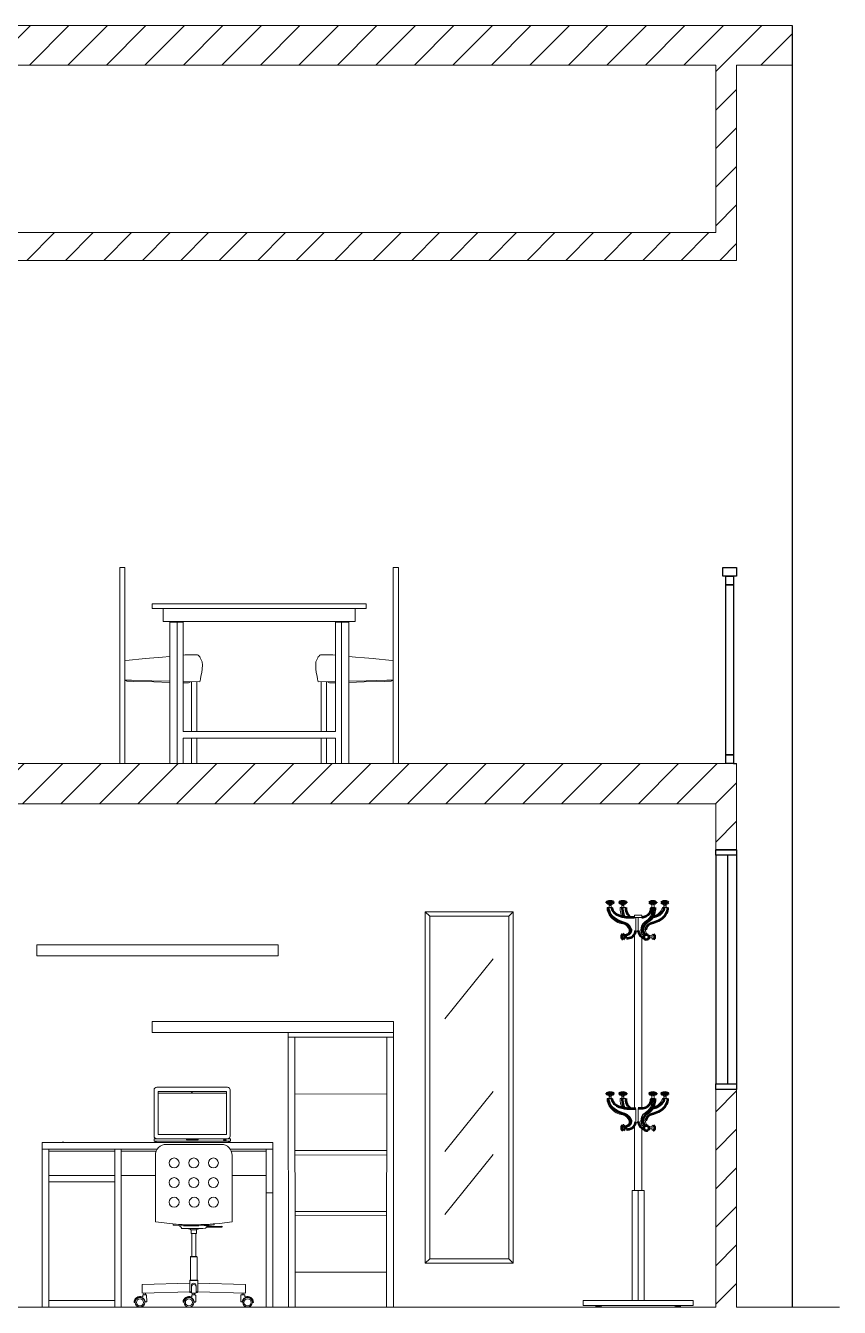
# Model space of a CAD drawing. Header units: inches. Extents: x -124 to -5, y 41 to 95.
# Drawn here: x -8.32 to -4.58, y 89.23 to 95.12 of the extents above; entities that cross this region are included whole.
import ezdxf

# ---------------------------------------------------------------- set-up
doc = ezdxf.new("R2010")
doc.units = ezdxf.units.IN
doc.header["$MEASUREMENT"] = 0
doc.linetypes.add('0', pattern=[0])
for name, color, linetype, lineweight in [('A-DETL-MBND', 7, 'Continuous', 18), ('A-FURN', 1, 'Continuous', 18), ('A-SECT-MCUT', 13, 'Continuous', 25), ('BALCONE', 9, 'Continuous', 25)]:
    doc.layers.add(name, color=color, linetype=linetype, lineweight=lineweight)
doc.layers.add('FINESTRE', color=5, linetype='Continuous')

msp = doc.modelspace()

# ---------------------------------------------------------------- hatches: boundary and pattern name
at = {"linetype": '0', "lineweight": 18}
h = msp.add_hatch(dxfattribs=at)
h.set_pattern_fill('ANSI31', color=185)
h.paths.add_polyline_path([(-5.0554, 94.9346), (-4.7998, 94.9346), (-4.7998, 95.1162), (-8.5755, 95.1162), (-12.3206, 95.1162), (-12.3206, 94.9346), (-12.0234, 94.9346), (-12.0234, 94.1663), (-12.3206, 94.1661), (-12.3205, 94.0389), (-12.0234, 94.0391), (-12.0234, 91.7289), (-12.0234, 91.3341), (-11.9274, 91.3341), (-11.9274, 91.5439), (-9.0026, 91.5439), (-5.1514, 91.5439), (-5.1514, 91.3339), (-5.0554, 91.3339), (-5.0554, 91.7289), (-5.0698, 91.7289), (-5.1047, 91.7289), (-8.5656, 91.7289), (-8.6282, 91.7289), (-8.6282, 91.7289), (-9.4282, 91.7289), (-11.9284, 91.7289), (-11.9284, 94.0391), (-8.6274, 94.0389), (-8.6274, 93.8539), (-8.5324, 93.8539), (-8.5324, 94.0389), (-5.0554, 94.0389)])
h.paths.add_polyline_path([(-11.9284, 94.1663), (-11.9284, 94.9346), (-8.6274, 94.9346), (-8.6274, 94.1661)], flags=16)
h.paths.add_polyline_path([(-8.5324, 94.9346), (-5.1504, 94.9346), (-5.1504, 94.1661), (-8.5324, 94.1661)], flags=16)
h.paths.add_polyline_path([(-11.9274, 90.2341), (-12.0234, 90.2341), (-12.0234, 89.2341), (-11.9274, 89.2341)])
h.paths.add_polyline_path([(-5.0554, 90.2339), (-5.1514, 90.2339), (-5.1514, 89.2339), (-5.0554, 89.2339)])

# ---------------------------------------------------------------- linework, layer by layer
at = {"layer": 'A-DETL-MBND'}
for p, q in [((-4.7998, 95.1162), (-8.5755, 95.1162)), ((-4.7998, 94.9346), (-4.7998, 95.1162)), ((-5.1504, 94.9346), (-8.5324, 94.9346)), ((-5.0554, 94.9346), (-4.7998, 94.9346)), ((-5.1504, 94.1661), (-8.5324, 94.1661)), ((-5.0554, 94.0389), (-8.5324, 94.0389)), ((-5.0554, 91.7289), (-5.0554, 91.3339)), ((-5.1514, 91.5439), (-5.1514, 91.3339)), ((-5.0554, 90.2339), (-5.0554, 89.2339)), ((-11.9274, 89.2341), (-5.1514, 89.2341)), ((-5.6234, 89.2339), (-5.4279, 89.2339)), ((-5.0554, 89.2341), (-4.5835, 89.2341))]:
    msp.add_line(p, q, dxfattribs=at)
for points in [[(-5.1504, 94.1661), (-5.1504, 94.9346)], [(-5.0554, 94.0389), (-5.0554, 94.9346)], [(-5.1047, 91.7289), (-8.5656, 91.7289)], [(-5.1514, 91.5439), (-9.0026, 91.5439)], [(-5.1514, 90.2339), (-5.1514, 89.2339)]]:
    msp.add_lwpolyline(points, dxfattribs=at)
at = {"layer": 'A-FURN'}
for p, q in [((-7.8885, 91.7289), (-7.8885, 92.6289)), ((-7.8885, 92.6289), (-7.8649, 92.6289)), ((-7.8649, 92.6289), (-7.8649, 91.7289)), ((-6.6322, 92.6289, 1), (-6.6322, 91.7289, 1)), ((-6.6086, 92.6289, 1), (-6.6322, 92.6289, 1)), ((-6.6086, 91.7289, 1), (-6.6086, 92.6289, 1)), ((-7.6577, 92.3776), (-7.6577, 92.3812)), ((-7.6249, 92.3776), (-7.6577, 92.3776)), ((-7.5581, 91.8454, -0.69), (-7.5581, 91.7289, -1)), ((-7.5345, 91.7289, -1), (-7.5345, 91.8454, -1)), ((-6.9626, 91.7289), (-6.9626, 91.8454)), ((-6.939, 91.8454, 0.31), (-6.939, 91.7289)), ((-5.6212, 91.092), (-5.6519, 91.092)), ((-5.6503, 91.0691), (-5.6277, 91.0691)), ((-5.641, 91.0691), (-5.641, 91.0854)), ((-5.641, 91.0772), (-5.6314, 91.0772)), ((-5.6314, 91.0691), (-5.6314, 91.0855)), ((-5.562, 91.0919), (-5.5928, 91.0919)), ((-5.5905, 91.0691), (-5.5644, 91.0691)), ((-5.5823, 91.0691), (-5.5823, 91.0854)), ((-5.5823, 91.0772), (-5.5726, 91.0772)), ((-5.5726, 91.0691), (-5.5726, 91.0855)), ((-5.455, 91.0915), (-5.4242, 91.0915)), ((-5.4485, 91.0687), (-5.4304, 91.0687)), ((-5.4442, 91.0687), (-5.4442, 91.085)), ((-5.4346, 91.0687), (-5.4346, 91.0851)), ((-5.3694, 91.0915), (-5.4001, 91.0915)), ((-5.3963, 91.0687), (-5.3724, 91.0687)), ((-5.3892, 91.0687), (-5.3892, 91.085)), ((-5.3892, 91.0769), (-5.3795, 91.0769)), ((-5.3795, 91.0687), (-5.3795, 91.0852)), ((-6.4849, 89.4358), (-6.4849, 91.0489)), ((-6.4849, 91.0489), (-6.0816, 91.0489)), ((-6.4647, 91.0287), (-6.4849, 91.0489)), ((-6.4647, 91.0287), (-6.1018, 91.0287)), ((-6.4647, 91.0287), (-6.4647, 89.4559)), ((-6.1018, 91.0287), (-6.0816, 91.0489)), ((-6.1018, 91.0287), (-6.1018, 89.4559)), ((-6.0816, 89.4358), (-6.0816, 91.0489)), ((-5.525, 91.0224), (-5.525, 91.0335)), ((-5.525, 91.0335), (-5.4899, 91.0335)), ((-5.4899, 91.0224), (-5.525, 91.0224)), ((-5.518, 90.9621), (-5.518, 91.0224)), ((-5.5068, 90.9629), (-5.5068, 91.0224)), ((-5.4899, 91.0335), (-5.4899, 91.0224)), ((-8.2691, 90.8472), (-8.2691, 90.8976)), ((-8.2691, 90.8976), (-7.1601, 90.8976)), ((-7.1601, 90.8976), (-7.1601, 90.8472)), ((-5.5716, 90.9408), (-5.5641, 90.9408)), ((-5.5707, 90.9312), (-5.5641, 90.9312)), ((-5.5677, 90.9408), (-5.5677, 90.9444)), ((-5.5605, 90.9409), (-5.5677, 90.9444)), ((-5.5605, 90.9278), (-5.5676, 90.9312)), ((-5.5605, 90.9409), (-5.5605, 90.9278)), ((-5.525, 90.1451), (-5.525, 90.9431)), ((-5.4899, 90.1454), (-5.4899, 90.9328)), ((-5.4833, 90.9413), (-5.4762, 90.9425)), ((-5.4833, 90.9278), (-5.4833, 90.9413)), ((-5.4833, 90.9278), (-5.48, 90.9284)), ((-5.4535, 90.9409), (-5.4535, 90.9278)), ((-5.4535, 90.9387), (-5.4451, 90.9387)), ((-5.4535, 90.9291), (-5.4451, 90.9291)), ((-8.2691, 90.8472), (-7.1601, 90.8472)), ((-6.396, 90.5577), (-6.1741, 90.8331)), ((-7.7398, 90.4944), (-7.7398, 90.5448)), ((-7.7398, 90.5448), (-6.6308, 90.5448)), ((-6.6308, 90.5448), (-6.6308, 90.4944)), ((-7.7398, 90.4944), (-6.6308, 90.4944)), ((-7.1126, 89.2333), (-7.1148, 90.4935)), ((-6.6308, 90.4944), (-6.6308, 89.2341)), ((-7.1147, 90.4737), (-6.6308, 90.4737)), ((-7.0824, 89.2334), (-7.0845, 90.4738)), ((-6.6632, 89.2334), (-6.6611, 90.4738)), ((-7.0831, 90.2127), (-6.6625, 90.212)), ((-6.396, 89.9487), (-6.1741, 90.2241)), ((-5.6212, 90.2147), (-5.6519, 90.2147)), ((-5.6503, 90.1918), (-5.6277, 90.1918)), ((-5.641, 90.1918), (-5.641, 90.2081)), ((-5.641, 90.1999), (-5.6314, 90.1999)), ((-5.6314, 90.1918), (-5.6314, 90.2082)), ((-5.562, 90.2146), (-5.5928, 90.2146)), ((-5.5905, 90.1918), (-5.5644, 90.1918)), ((-5.5823, 90.1918), (-5.5823, 90.2081)), ((-5.5823, 90.1999), (-5.5726, 90.1999)), ((-5.5726, 90.1918), (-5.5726, 90.2082)), ((-5.455, 90.2146), (-5.4242, 90.2146)), ((-5.4485, 90.1918), (-5.4304, 90.1918)), ((-5.4442, 90.1918), (-5.4442, 90.2081)), ((-5.4346, 90.1918), (-5.4346, 90.2082)), ((-5.3694, 90.2146), (-5.4001, 90.2146)), ((-5.3963, 90.1918), (-5.3724, 90.1918)), ((-5.3892, 90.1918), (-5.3892, 90.2081)), ((-5.3892, 90.1999), (-5.3795, 90.1999)), ((-5.3795, 90.1918), (-5.3795, 90.2082)), ((-5.518, 90.0852), (-5.518, 90.1451)), ((-5.5068, 90.086), (-5.5068, 90.1454)), ((-5.5716, 90.0635), (-5.5641, 90.0635)), ((-5.5707, 90.0539), (-5.5641, 90.0539)), ((-5.5677, 90.0635), (-5.5677, 90.0671)), ((-5.5605, 90.0636), (-5.5677, 90.0671)), ((-5.5605, 90.0505), (-5.5676, 90.0539)), ((-5.5605, 90.0636), (-5.5605, 90.0505)), ((-5.525, 89.7703), (-5.525, 90.0658)), ((-5.4899, 89.7703), (-5.4899, 90.0559)), ((-5.4833, 90.0644), (-5.4762, 90.0655)), ((-5.4833, 90.0508), (-5.4833, 90.0644)), ((-5.4833, 90.0508), (-5.48, 90.0515)), ((-5.4535, 90.064), (-5.4535, 90.0508)), ((-5.4535, 90.0618), (-5.4451, 90.0618)), ((-5.4535, 90.0521), (-5.4451, 90.0521)), ((-7.1853, 89.9903), (-8.2439, 89.9903)), ((-8.2439, 89.9903), (-8.2439, 89.2341)), ((-8.2439, 89.96), (-7.7154, 89.96)), ((-8.2137, 89.96), (-8.2137, 89.2341)), ((-7.9112, 89.96), (-7.9112, 89.2341)), ((-7.881, 89.2341), (-7.881, 89.96)), ((-7.3792, 89.9959), (-7.7305, 89.9959)), ((-7.4223, 89.9812), (-7.6743, 89.9812)), ((-7.3812, 89.96), (-7.1853, 89.96)), ((-7.2156, 89.96), (-7.2156, 89.2341)), ((-7.1853, 89.9903), (-7.1853, 89.2341)), ((-7.0832, 89.9535), (-6.6625, 89.9527)), ((-8.2137, 89.9499), (-7.9112, 89.9499)), ((-7.881, 89.9499), (-7.7209, 89.9499)), ((-7.7247, 89.9308), (-7.7247, 89.6586)), ((-7.3756, 89.9499), (-7.2156, 89.9499)), ((-7.3719, 89.626), (-7.3719, 89.9308)), ((-7.0831, 89.9333), (-6.6625, 89.9326)), ((-6.396, 89.66), (-6.1741, 89.9354)), ((-8.2137, 89.839), (-7.9112, 89.839)), ((-7.881, 89.839), (-7.7247, 89.839)), ((-7.3719, 89.839), (-7.2156, 89.839)), ((-8.2137, 89.8088), (-7.9112, 89.8088)), ((-7.1853, 89.7584), (-7.2156, 89.7584)), ((-5.4792, 89.7703), (-5.5357, 89.7703)), ((-5.5357, 89.7703), (-5.5357, 89.2643)), ((-5.5075, 89.7703), (-5.5075, 89.2643)), ((-5.4792, 89.2643), (-5.4792, 89.7703)), ((-7.7247, 89.6265), (-7.7247, 89.6586)), ((-7.0831, 89.674), (-6.6625, 89.6733)), ((-7.7247, 89.6265), (-7.6583, 89.6177)), ((-7.6426, 89.6158), (-7.6426, 89.6112)), ((-7.454, 89.6162), (-7.454, 89.6116)), ((-7.4301, 89.619), (-7.3719, 89.626)), ((-7.0831, 89.6542), (-6.6625, 89.6535)), ((-7.5356, 89.5899), (-7.561, 89.5899)), ((-7.561, 89.5721), (-7.561, 89.5899)), ((-7.5356, 89.5721), (-7.561, 89.5721)), ((-7.5577, 89.5721), (-7.5577, 89.4667)), ((-7.5389, 89.5721), (-7.5389, 89.4667)), ((-7.5356, 89.5721), (-7.5356, 89.5899)), ((-7.5325, 89.4654), (-7.564, 89.4654)), ((-7.564, 89.4654), (-7.564, 89.3587)), ((-7.5483, 89.4667), (-7.5616, 89.4667)), ((-7.5483, 89.4667), (-7.535, 89.4667)), ((-7.5325, 89.4654), (-7.5325, 89.3587)), ((-6.4647, 89.4559), (-6.4849, 89.4358)), ((-6.4849, 89.4358), (-6.0816, 89.4358)), ((-6.4647, 89.4559), (-6.1018, 89.4559)), ((-6.1018, 89.4559), (-6.0816, 89.4358)), ((-7.0827, 89.395), (-6.6629, 89.3943)), ((-7.5664, 89.344), (-7.7852, 89.3382)), ((-7.7852, 89.2992), (-7.7852, 89.3382)), ((-7.5664, 89.305), (-7.7852, 89.2992)), ((-7.5664, 89.3563), (-7.5483, 89.3563)), ((-7.5664, 89.305), (-7.5664, 89.3563)), ((-7.5664, 89.305), (-7.5594, 89.305)), ((-7.5325, 89.3587), (-7.564, 89.3587)), ((-7.5594, 89.3328), (-7.5594, 89.327)), ((-7.5594, 89.327), (-7.5594, 89.3017)), ((-7.5302, 89.3563), (-7.5483, 89.3563)), ((-7.5371, 89.327), (-7.5372, 89.3017)), ((-7.5302, 89.305), (-7.5372, 89.305)), ((-7.5371, 89.3328), (-7.5371, 89.327)), ((-7.5302, 89.305), (-7.5302, 89.3563)), ((-7.5302, 89.344), (-7.3114, 89.3382)), ((-7.5302, 89.305), (-7.3114, 89.2992)), ((-7.3114, 89.2992), (-7.3114, 89.3382)), ((-8.2137, 89.2644), (-7.9112, 89.2644)), ((-7.7828, 89.2885), (-7.7827, 89.2834)), ((-7.7669, 89.2909), (-7.7809, 89.2906)), ((-7.7776, 89.2906), (-7.7779, 89.2994)), ((-7.7701, 89.2908), (-7.7703, 89.2996)), ((-7.766, 89.2584), (-7.7692, 89.2583)), ((-7.7641, 89.2604), (-7.7648, 89.289)), ((-7.564, 89.3017), (-7.5594, 89.3017)), ((-7.5483, 89.2992), (-7.5573, 89.2992)), ((-7.5573, 89.2884), (-7.5573, 89.2833)), ((-7.5413, 89.2904), (-7.5553, 89.2904)), ((-7.5521, 89.2904), (-7.5521, 89.2992)), ((-7.5483, 89.2992), (-7.5393, 89.2992)), ((-7.5445, 89.2904), (-7.5445, 89.2992)), ((-7.5413, 89.2579), (-7.5445, 89.2579)), ((-7.5393, 89.2599), (-7.5393, 89.2884)), ((-7.5325, 89.3017), (-7.5372, 89.3017)), ((-7.3325, 89.2604), (-7.3318, 89.289)), ((-7.3306, 89.2584), (-7.3273, 89.2583)), ((-7.3297, 89.2909), (-7.3157, 89.2906)), ((-7.3265, 89.2908), (-7.3262, 89.2996)), ((-7.3189, 89.2906), (-7.3187, 89.2994)), ((-7.3137, 89.2885), (-7.3139, 89.2834)), ((-5.7595, 89.2643), (-5.2554, 89.2643)), ((-7.5048, 89.2347), (-7.4988, 89.2347)), ((-7.4988, 89.2347), (-7.493, 89.2347)), ((-5.7595, 89.2426), (-5.2554, 89.2426)), ((-5.702, 89.2426), (-5.702, 89.2352)), ((-5.702, 89.2352), (-5.678, 89.2352)), ((-5.701, 89.2341), (-5.702, 89.2352)), ((-5.6967, 89.2426), (-5.6967, 89.2352)), ((-5.6929, 89.2426), (-5.6929, 89.2352)), ((-5.6901, 89.2426), (-5.6901, 89.2352)), ((-5.6872, 89.2426), (-5.6873, 89.2352)), ((-5.6835, 89.2426), (-5.6835, 89.2352)), ((-5.6794, 89.2341), (-5.678, 89.2352)), ((-5.678, 89.2426), (-5.678, 89.2352)), ((-5.3369, 89.2426), (-5.3369, 89.2352)), ((-5.3129, 89.2352), (-5.3369, 89.2352)), ((-5.3355, 89.2341), (-5.3369, 89.2352)), ((-5.3315, 89.2426), (-5.3314, 89.2352)), ((-5.3277, 89.2426), (-5.3277, 89.2352)), ((-5.3249, 89.2426), (-5.3248, 89.2352)), ((-5.322, 89.2426), (-5.322, 89.2352)), ((-5.3182, 89.2426), (-5.3182, 89.2352)), ((-5.314, 89.2341), (-5.3129, 89.2352)), ((-5.3129, 89.2426), (-5.3129, 89.2352))]:
    msp.add_line(p, q, dxfattribs=at)
at = {"layer": 'A-FURN', "lineweight": 0}
for p, q in [((-7.74, 92.4617), (-7.74, 92.4416)), ((-7.7253, 92.4617), (-7.74, 92.4617)), ((-7.74, 92.4416), (-7.7253, 92.4416)), ((-7.687, 92.4617), (-7.7253, 92.4617)), ((-7.7253, 92.4416), (-7.687, 92.4416)), ((-7.6312, 92.4617), (-7.7098, 92.4617)), ((-7.7098, 92.4416), (-7.6312, 92.4416)), ((-7.6888, 92.3812), (-7.6888, 92.4416)), ((-7.6888, 92.4416), (-7.6888, 92.3812)), ((-7.6267, 92.4617), (-7.687, 92.4617)), ((-7.687, 92.4416), (-7.6267, 92.4416)), ((-7.5362, 92.4617), (-7.6312, 92.4617)), ((-7.6312, 92.4416), (-7.5362, 92.4416)), ((-7.4303, 92.4617), (-7.5362, 92.4617)), ((-7.5362, 92.4416), (-7.4303, 92.4416)), ((-7.3133, 92.4617), (-7.4303, 92.4617)), ((-7.4303, 92.4416), (-7.3133, 92.4416)), ((-7.2439, 92.4617), (-7.3133, 92.4617)), ((-7.3133, 92.4416), (-7.2439, 92.4416)), ((-7.3133, 92.4416), (-7.2439, 92.4416)), ((-7.1288, 92.4617), (-7.2439, 92.4617)), ((-7.2439, 92.4416), (-7.1288, 92.4416)), ((-7.021, 92.4617), (-7.1288, 92.4617)), ((-7.1288, 92.4416), (-7.021, 92.4416)), ((-6.9261, 92.4617), (-7.021, 92.4617)), ((-7.021, 92.4416), (-6.9261, 92.4416)), ((-6.8475, 92.4617), (-6.9261, 92.4617)), ((-6.9261, 92.4416), (-6.8475, 92.4416)), ((-6.9261, 92.4416), (-6.8475, 92.4416)), ((-6.8074, 92.4617), (-6.8677, 92.4617)), ((-6.8677, 92.4416), (-6.8074, 92.4416)), ((-6.8677, 92.4416), (-6.8074, 92.4416)), ((-6.769, 92.4617), (-6.8074, 92.4617)), ((-6.8074, 92.4416), (-6.769, 92.4416)), ((-6.8074, 92.3812), (-6.8074, 92.4416)), ((-6.8074, 92.4416), (-6.769, 92.4416)), ((-6.769, 92.4416), (-6.8074, 92.4416)), ((-6.769, 92.4617), (-6.7563, 92.4617)), ((-6.769, 92.4416), (-6.7563, 92.4416)), ((-6.7563, 92.4416), (-6.769, 92.4416)), ((-6.7563, 92.4617), (-6.7563, 92.4416)), ((-6.8074, 92.3812), (-7.6888, 92.3812)), ((-7.6577, 91.8765), (-7.6577, 92.3776)), ((-7.5974, 92.3776), (-7.6249, 92.3776)), ((-7.6249, 92.3776), (-7.6249, 91.8765)), ((-7.5974, 92.3776), (-7.5974, 92.3812)), ((-7.5974, 92.3812), (-7.5974, 92.3776)), ((-7.5974, 91.8765), (-7.5974, 92.3776)), ((-6.897, 92.3776), (-6.897, 92.3812)), ((-6.897, 91.8765), (-6.897, 92.3776)), ((-6.897, 92.3776), (-6.8695, 92.3776)), ((-6.8695, 92.3776), (-6.8695, 91.8765)), ((-6.8367, 92.3776), (-6.8695, 92.3776)), ((-6.8367, 92.3812), (-6.8367, 92.3776)), ((-6.8367, 91.8765), (-6.8367, 92.3776)), ((-6.8074, 92.3812), (-6.8184, 92.3812)), ((-7.6577, 91.7289), (-7.6577, 91.8765)), ((-7.6249, 91.8454), (-7.6249, 91.8765)), ((-7.6249, 91.7289), (-7.6249, 91.8454)), ((-7.5974, 91.7289), (-7.5974, 91.8454)), ((-6.897, 91.7289), (-6.897, 91.8454)), ((-6.8695, 91.8765), (-6.8695, 91.8454)), ((-6.8695, 91.8454), (-6.8695, 91.7289)), ((-6.8367, 91.8765), (-6.8367, 91.8454)), ((-6.8367, 91.8454), (-6.8367, 91.7289)), ((-7.6317, 91.7289), (-7.6317, 91.7289)), ((-7.6317, 91.7289), (-7.6317, 91.7289))]:
    msp.add_line(p, q, dxfattribs=at)
at = {"layer": 'A-FURN', "linetype": '0', "lineweight": 18}
for p, q in [((-5.7595, 89.2426), (-5.7595, 89.2643)), ((-5.2554, 89.2426), (-5.2554, 89.2643))]:
    msp.add_line(p, q, dxfattribs=at)
at = {"layer": 'A-FURN', "lineweight": 0}
for points in [[(-7.6604, 92.2209), (-7.6918, 92.2177), (-7.7324, 92.2148), (-7.7722, 92.2112), (-7.7855, 92.2096), (-7.8448, 92.2039), (-7.8649, 92.2025)], [(-7.6577, 92.2211), (-7.6604, 92.2209)], [(-7.5974, 92.1056), (-7.5197, 92.1037), (-7.5176, 92.1164), (-7.5154, 92.1309), (-7.5113, 92.1473), (-7.5091, 92.1638), (-7.5087, 92.1802), (-7.5101, 92.1967), (-7.5171, 92.2115), (-7.5188, 92.2152), (-7.5205, 92.2189), (-7.5241, 92.2227), (-7.5259, 92.2245), (-7.5277, 92.2264), (-7.5313, 92.2283), (-7.535, 92.2284), (-7.5877, 92.2283), (-7.5974, 92.2273)], [(-7.6604, 92.1071), (-7.6577, 92.107)], [(-7.6577, 92.1019), (-7.6603, 92.102)], [(-7.5636, 92.1047), (-7.5728, 92.0994), (-7.5728, 92.0994), (-7.5974, 92.1002)], [(-7.5974, 91.8765), (-7.2914, 91.8765), (-7.2165, 91.8765), (-7.2165, 91.8765), (-6.897, 91.8765)], [(-6.897, 91.8454), (-7.2914, 91.8454), (-7.5974, 91.8454)]]:
    msp.add_lwpolyline(points, dxfattribs=at)
at = {"layer": 'A-FURN', "lineweight": 0, "elevation": 1}
for points in [[(-6.897, 92.1056), (-6.9774, 92.1037), (-6.9795, 92.1164), (-6.9817, 92.1309), (-6.9858, 92.1473), (-6.988, 92.1638), (-6.9884, 92.1802), (-6.987, 92.1967), (-6.98, 92.2115), (-6.9783, 92.2152), (-6.9766, 92.2189), (-6.973, 92.2227), (-6.9712, 92.2245), (-6.9694, 92.2264), (-6.9658, 92.2283), (-6.9621, 92.2284), (-6.9094, 92.2283), (-6.897, 92.227)], [(-6.8367, 92.2209), (-6.8053, 92.2177), (-6.7647, 92.2148), (-6.7249, 92.2112), (-6.7116, 92.2096), (-6.6523, 92.2039), (-6.6322, 92.2025)], [(-6.9336, 92.1047), (-6.9243, 92.0994), (-6.9243, 92.0994), (-6.897, 92.1002)]]:
    msp.add_lwpolyline(points, dxfattribs=at)
at = {"layer": 'A-FURN', "lineweight": 53}
for points in [[(-5.525, 91.0224), (-5.5593, 91.0224)], [(-5.4856, 91.0224), (-5.4899, 91.0224)], [(-5.518, 90.1451), (-5.5593, 90.1451)], [(-5.4856, 90.1454), (-5.5068, 90.1454)]]:
    msp.add_lwpolyline(points, dxfattribs=at)
at = {"layer": 'A-FURN'}
for points in [[(-7.7184, 90.2434), (-7.3932, 90.2434, -0.414214), (-7.3812, 90.2313), (-7.3812, 90.0194, -0.414214), (-7.3932, 90.0074), (-7.7184, 90.0074, -0.414214), (-7.7305, 90.0194), (-7.7305, 90.2313, -0.414214)], [(-7.5282, 90.0074), (-7.5814, 90.0074), (-7.5814, 90.0053, 0.414214), (-7.578, 90.0018), (-7.5317, 90.0018, 0.414214), (-7.5282, 90.0053)], [(-7.4001, 90.0023), (-7.4117, 90.0023, 1), (-7.4117, 90.0011), (-7.4001, 90.0011, 1)]]:
    msp.add_lwpolyline(points, format="xyb", close=True, dxfattribs=at)
for points in [[(-7.3987, 90.2244), (-7.7117, 90.2244), (-7.7117, 90.0274), (-7.3987, 90.0274)], [(-7.7117, 90.2161), (-7.3987, 90.2161), (-7.3987, 90.2244), (-7.7117, 90.2244)], [(-7.3792, 90.0074), (-7.7305, 90.0074), (-7.7305, 89.9959), (-7.3792, 89.9959)]]:
    msp.add_lwpolyline(points, close=True, dxfattribs=at)
at = {"layer": 'A-FURN', "lineweight": 25}
msp.add_lwpolyline([(-7.4885, 89.6046), (-7.419, 89.6055), (-7.4189, 89.601), (-7.4917, 89.6002)], dxfattribs=at)
at = {"layer": 'A-FURN', "lineweight": 0}
for points in [[(-7.6604, 92.102, 0), (-7.7316, 92.1038, 0), (-7.8256, 92.1063, 1), (-7.8557, 92.1071, 1.3197), (-7.8557, 92.1071, 1.3197), (-7.8649, 92.1125, 1.3197), (-7.8349, 92.1116, 1), (-7.7409, 92.1091, 0), (-7.6604, 92.1071, 0)], [(-6.8367, 92.102, 1), (-6.7655, 92.1038, 1), (-6.6715, 92.1063, 2), (-6.6414, 92.1071, 2.3197), (-6.6414, 92.1071, 2.3197), (-6.6322, 92.1125, 2.3197), (-6.6622, 92.1116, 2), (-6.7563, 92.1091, 1), (-6.8367, 92.1071, 1)]]:
    msp.add_polyline3d(points, dxfattribs=at)
at = {"layer": 'A-FURN'}
for points in [[(-7.5581, 92.1046, 0), (-7.5581, 91.8765, -0.6072)], [(-7.5345, 91.8765, -1), (-7.5345, 92.104, -1)], [(-6.9626, 91.8765, 0), (-6.9626, 92.104, 0)], [(-6.939, 92.1046, 1), (-6.939, 91.8765, 0.3928)]]:
    msp.add_polyline3d(points, dxfattribs=at)
for centre, radius in [((-7.5567, 90.2202), 0.00159), ((-7.6385, 89.8962), 0.0228), ((-7.5483, 89.8962), 0.0228), ((-7.4581, 89.8962), 0.0228), ((-7.6385, 89.806), 0.0228), ((-7.5483, 89.806), 0.0228), ((-7.4581, 89.806), 0.0228), ((-7.6385, 89.7159), 0.0228), ((-7.5464, 89.7159), 0.0228), ((-7.4581, 89.7159), 0.0228), ((-7.7952, 89.2561), 0.0222), ((-7.7952, 89.2561), 0.0163), ((-7.5705, 89.2563), 0.0222), ((-7.5705, 89.2563), 0.0163), ((-7.3014, 89.2561), 0.0222), ((-7.3014, 89.2561), 0.0163)]:
    msp.add_circle(centre, radius, dxfattribs=at)
for centre, radius, start, end in [((-5.5893, 91.0678), 0.061, 178.8008, 224.88305), ((-5.4789, 91.0712), 0.1117, 181.08168, 203.8705), ((-5.4443, 91.0804), 0.0494, 275.83414, 346.3104), ((-5.566, 91.0783), 0.0854, 218.87394, 262.02034), ((-5.5841, 90.9591), 0.0352, 10.59845, 79.77914), ((-5.5654, 90.9608), 0.0166, 261.74745, 16.85199), ((-5.4517, 90.9625), 0.0217, 171.82089, 265.28004), ((-5.5987, 90.9341), 0.0249, 332.06298, 31.37489), ((-5.5725, 90.936), 0.0097, 330.49691, 29.94468), ((-5.455, 90.9435), 0.0158, 255.60132, 275.35878), ((-5.4343, 90.936), 0.0112, 113.70802, 165.93352), ((-5.4506, 90.9338), 0.00729, 318.94301, 41.49857), ((-5.4343, 90.9318), 0.0112, 194.06648, 246.29198), ((-5.4639, 90.9339), 0.028, 333.8998, 26.1002), ((-5.5893, 90.1905), 0.061, 178.8008, 224.88305), ((-5.4789, 90.1939), 0.1117, 181.08168, 203.8705), ((-5.4443, 90.2035), 0.0494, 275.83414, 346.3104), ((-5.566, 90.201), 0.0854, 218.87394, 262.02034), ((-5.5841, 90.0818), 0.0352, 10.59845, 79.77914), ((-5.5987, 90.0568), 0.0249, 332.06298, 31.37489), ((-5.5654, 90.0835), 0.0166, 261.74745, 16.85199), ((-5.4517, 90.0856), 0.0217, 171.82089, 265.28004), ((-5.4343, 90.059), 0.0112, 113.70802, 165.93352), ((-5.4639, 90.057), 0.028, 333.8998, 26.1002), ((-5.5725, 90.0587), 0.0097, 330.49691, 29.94468), ((-5.455, 90.0666), 0.0158, 255.60132, 275.35878), ((-5.4506, 90.0569), 0.00729, 318.94301, 41.49857), ((-5.4343, 90.0549), 0.0112, 194.06648, 246.29198), ((-8.1521, 89.9367), 0.0554, 75.4221, 90.7191), ((-7.7063, 90.0387), 0.0492, 240.55811, 260.23073), ((-7.6743, 89.9308), 0.0504, 90, 180), ((-7.4223, 89.9308), 0.0504, 0, 90), ((-7.4034, 90.0387), 0.0492, 279.76927, 299.44189), ((-7.5506, 90.7551), 1.1426, 264.59085, 276.05587), ((-7.5506, 90.7546), 1.1426, 265.38369, 274.84867), ((-7.5506, 90.75), 1.1426, 265.38369, 274.84867), ((-7.6397, 89.5746), 0.0425, 30.05997, 54.72584), ((-7.4554, 89.5737), 0.0443, 146.12977, 149.68536), ((-7.4829, 89.5971), 0.00939, 108.09773, 171.40187), ((-7.4554, 89.5737), 0.0443, 126.07166, 133.36982), ((-7.5506, 90.7373), 1.1426, 267.37851, 272.85783), ((-7.5801, 89.5588), 0.0365, 58.48233, 83.34152), ((-7.5174, 89.5628), 0.0326, 97.94119, 123.8372), ((-7.5616, 89.4654), 0.00129, 90, 180), ((-7.535, 89.4654), 0.00129, 0, 90), ((-7.564, 89.3563), 0.00235, 90, 179.99127), ((-7.5627, 89.3052), 0.00372, 183.47231, 248.44743), ((-7.5483, 89.3328), 0.0111, 0, 180), ((-7.5483, 89.327), 0.0111, 0, 180), ((-7.5325, 89.3563), 0.00235, 0.00001, 90.00001), ((-7.5339, 89.3052), 0.00372, 291.55257, 356.52769), ((-7.7952, 89.2561), 0.0272, 69.01799, 178.24677), ((-7.8209, 89.2569), 0.00149, 174.60143, 1.51421), ((-7.7952, 89.2561), 0.0242, 9.32722, 177.84571), ((-7.7847, 89.2833), 0.00202, 249.01799, 1.51421), ((-7.7808, 89.2885), 0.00202, 91.51421, 181.51421), ((-7.7693, 89.2603), 0.00202, 189.32722, 271.51421), ((-7.7668, 89.2889), 0.00202, 1.51421, 91.51421), ((-7.7661, 89.2604), 0.00202, 271.51421, 1.51421), ((-7.5705, 89.2563), 0.0272, 67.50379, 176.73256), ((-7.5961, 89.2579), 0.00149, 173.08723, 360), ((-7.5705, 89.2563), 0.0242, 7.81302, 176.3315), ((-7.5593, 89.2833), 0.00202, 247.50379, 0), ((-7.5573, 89.3013), 0.00211, 170.4703, 270), ((-7.5553, 89.2884), 0.00202, 90, 180), ((-7.5445, 89.2599), 0.00202, 187.81302, 270), ((-7.5413, 89.2884), 0.00202, 0, 90), ((-7.5413, 89.2599), 0.00202, 270, 0), ((-7.5393, 89.3013), 0.00211, 270, 9.49423), ((-7.3305, 89.2604), 0.00202, 178.48579, 268.48579), ((-7.3297, 89.2889), 0.00202, 88.48579, 178.48579), ((-7.3273, 89.2603), 0.00202, 268.48579, 350.67278), ((-7.3014, 89.2561), 0.0242, 2.15429, 170.67278), ((-7.3157, 89.2885), 0.00202, 358.48579, 88.48579), ((-7.3118, 89.2833), 0.00202, 178.48579, 290.98201), ((-7.3014, 89.2561), 0.0272, 1.75323, 110.98201), ((-7.2757, 89.2569), 0.00149, 178.48579, 358.48579)]:
    msp.add_arc(centre, radius, start, end, dxfattribs=at)
at = {"layer": 'A-FURN', "lineweight": 53}
for points in [[(-5.6519, 91.092), (-5.6519, 91.0946), (-5.6451, 91.0981), (-5.6366, 91.0981)], [(-5.6366, 91.085), (-5.6451, 91.085), (-5.6519, 91.0893), (-5.6519, 91.092)], [(-5.6448, 91.0691), (-5.6448, 91.0691), (-5.6505, 91.0208), (-5.5763, 91)], [(-5.6366, 91.0981), (-5.6281, 91.0981), (-5.6212, 91.0946), (-5.6212, 91.092)], [(-5.6212, 91.092), (-5.6212, 91.0893), (-5.6281, 91.085), (-5.6366, 91.085)], [(-5.5593, 91.0224), (-5.5593, 91.0224), (-5.6269, 91.0266), (-5.6277, 91.0691)], [(-5.5928, 91.0919), (-5.5928, 91.0946), (-5.5859, 91.0981), (-5.5774, 91.0981)], [(-5.5774, 91.085), (-5.5859, 91.085), (-5.5928, 91.0893), (-5.5928, 91.0919)], [(-5.5817, 91.0691), (-5.5817, 91.0691), (-5.5806, 91.0366), (-5.5699, 91.0237)], [(-5.5774, 91.0981), (-5.5689, 91.0981), (-5.562, 91.0946), (-5.562, 91.0919)], [(-5.562, 91.0919), (-5.562, 91.0893), (-5.5689, 91.085), (-5.5774, 91.085)], [(-5.5644, 91.0691), (-5.5644, 91.0691), (-5.5659, 91.0378), (-5.5415, 91.0224)], [(-5.4485, 91.0687), (-5.4485, 91.0687), (-5.4454, 91.0309), (-5.4856, 91.0224)], [(-5.4304, 91.0687), (-5.4304, 91.0687), (-5.4315, 91.017), (-5.4685, 90.9985)], [(-5.455, 91.0915), (-5.455, 91.0942), (-5.4481, 91.0977), (-5.4396, 91.0977)], [(-5.4396, 91.0846), (-5.4481, 91.0846), (-5.455, 91.0889), (-5.455, 91.0915)], [(-5.389, 91.0687), (-5.389, 91.0687), (-5.3867, 91.0336), (-5.4448, 91.022)], [(-5.4396, 91.0977), (-5.4311, 91.0977), (-5.4242, 91.0942), (-5.4242, 91.0915)], [(-5.4242, 91.0915), (-5.4242, 91.0889), (-5.4311, 91.0846), (-5.4396, 91.0846)], [(-5.3724, 91.0687), (-5.3724, 91.0687), (-5.3663, 91.02), (-5.4373, 90.9988)], [(-5.4001, 91.0915), (-5.4001, 91.0942), (-5.3933, 91.0977), (-5.3848, 91.0977)], [(-5.3848, 91.0846), (-5.3933, 91.0846), (-5.4001, 91.0889), (-5.4001, 91.0915)], [(-5.3848, 91.0977), (-5.3763, 91.0977), (-5.3694, 91.0942), (-5.3694, 91.0915)], [(-5.3694, 91.0915), (-5.3694, 91.0889), (-5.3763, 91.0846), (-5.3848, 91.0846)], [(-5.5763, 91), (-5.5763, 91), (-5.5443, 90.9922), (-5.5416, 90.9687)], [(-5.5416, 90.9687), (-5.5416, 90.9687), (-5.5362, 90.9463), (-5.5605, 90.9409)], [(-5.5605, 90.9278), (-5.5605, 90.9278), (-5.5227, 90.9243), (-5.518, 90.9625)], [(-5.5068, 90.9629), (-5.5068, 90.9629), (-5.5094, 90.9455), (-5.4833, 90.9278)], [(-5.4685, 90.9985), (-5.4685, 90.9985), (-5.5038, 90.9717), (-5.4757, 90.9429)], [(-5.4373, 90.9988), (-5.4373, 90.9988), (-5.4717, 90.9922), (-5.4732, 90.9656)], [(-5.5831, 90.9346), (-5.5834, 90.9414), (-5.5801, 90.947), (-5.5775, 90.947)], [(-5.5768, 90.9224), (-5.5794, 90.9224), (-5.5829, 90.9278), (-5.5831, 90.9346)], [(-5.5775, 90.947), (-5.5749, 90.9471), (-5.5706, 90.9417), (-5.5704, 90.9349)], [(-5.5704, 90.9349), (-5.5702, 90.9282), (-5.5742, 90.9225), (-5.5768, 90.9224)], [(-5.4704, 90.9206), (-5.4767, 90.9212), (-5.4812, 90.9271), (-5.4807, 90.9338)], [(-5.4807, 90.9338), (-5.4801, 90.9405), (-5.4746, 90.9455), (-5.4683, 90.945)], [(-5.4581, 90.9318), (-5.4587, 90.9251), (-5.4642, 90.9201), (-5.4704, 90.9206)], [(-5.4683, 90.945), (-5.4621, 90.9445), (-5.4575, 90.9386), (-5.4581, 90.9318)], [(-5.4388, 90.9462), (-5.4361, 90.9462), (-5.4325, 90.9407), (-5.4325, 90.9339)], [(-5.4325, 90.9339), (-5.4325, 90.9271), (-5.436, 90.9216), (-5.4388, 90.9216)], [(-5.6519, 90.2147), (-5.6519, 90.2173), (-5.6451, 90.2208), (-5.6366, 90.2208)], [(-5.6366, 90.2077), (-5.6451, 90.2077), (-5.6519, 90.212), (-5.6519, 90.2147)], [(-5.6448, 90.1918), (-5.6448, 90.1918), (-5.6505, 90.1435), (-5.5763, 90.1227)], [(-5.6366, 90.2208), (-5.6281, 90.2208), (-5.6212, 90.2173), (-5.6212, 90.2147)], [(-5.6212, 90.2147), (-5.6212, 90.212), (-5.6281, 90.2077), (-5.6366, 90.2077)], [(-5.5593, 90.1451), (-5.5593, 90.1451), (-5.6269, 90.1493), (-5.6277, 90.1918)], [(-5.5928, 90.2146), (-5.5928, 90.2173), (-5.5859, 90.2208), (-5.5774, 90.2208)], [(-5.5774, 90.2077), (-5.5859, 90.2077), (-5.5928, 90.212), (-5.5928, 90.2146)], [(-5.5817, 90.1918), (-5.5817, 90.1918), (-5.5806, 90.1593), (-5.5699, 90.1464)], [(-5.5774, 90.2208), (-5.5689, 90.2208), (-5.562, 90.2173), (-5.562, 90.2146)], [(-5.562, 90.2146), (-5.562, 90.212), (-5.5689, 90.2077), (-5.5774, 90.2077)], [(-5.5644, 90.1918), (-5.5644, 90.1918), (-5.5659, 90.1605), (-5.5415, 90.1451)], [(-5.4485, 90.1918), (-5.4485, 90.1918), (-5.4454, 90.1539), (-5.4856, 90.1454)], [(-5.4304, 90.1918), (-5.4304, 90.1918), (-5.4315, 90.14), (-5.4685, 90.1215)], [(-5.455, 90.2146), (-5.455, 90.2173), (-5.4481, 90.2208), (-5.4396, 90.2208)], [(-5.4396, 90.2077), (-5.4481, 90.2077), (-5.455, 90.212), (-5.455, 90.2146)], [(-5.389, 90.1918), (-5.389, 90.1918), (-5.3868, 90.1571), (-5.4441, 90.1453)], [(-5.4396, 90.2208), (-5.4311, 90.2208), (-5.4242, 90.2173), (-5.4242, 90.2146)], [(-5.4242, 90.2146), (-5.4242, 90.212), (-5.4311, 90.2077), (-5.4396, 90.2077)], [(-5.3724, 90.1918), (-5.3724, 90.1918), (-5.3663, 90.1431), (-5.4373, 90.1219)], [(-5.4001, 90.2146), (-5.4001, 90.2173), (-5.3933, 90.2208), (-5.3848, 90.2208)], [(-5.3848, 90.2077), (-5.3933, 90.2077), (-5.4001, 90.212), (-5.4001, 90.2146)], [(-5.3848, 90.2208), (-5.3763, 90.2208), (-5.3694, 90.2173), (-5.3694, 90.2146)], [(-5.3694, 90.2146), (-5.3694, 90.212), (-5.3763, 90.2077), (-5.3848, 90.2077)], [(-5.5831, 90.0573), (-5.5834, 90.0641), (-5.5801, 90.0697), (-5.5775, 90.0697)], [(-5.5775, 90.0697), (-5.5749, 90.0698), (-5.5706, 90.0644), (-5.5704, 90.0576)], [(-5.5763, 90.1227), (-5.5763, 90.1227), (-5.5443, 90.1149), (-5.5416, 90.0914)], [(-5.5416, 90.0914), (-5.5416, 90.0914), (-5.5362, 90.069), (-5.5605, 90.0636)], [(-5.5605, 90.0505), (-5.5605, 90.0505), (-5.5227, 90.047), (-5.518, 90.0852)], [(-5.5068, 90.086), (-5.5068, 90.086), (-5.5094, 90.0686), (-5.4833, 90.0508)], [(-5.4685, 90.1215), (-5.4685, 90.1215), (-5.5038, 90.0948), (-5.4757, 90.066)], [(-5.4807, 90.0569), (-5.4801, 90.0636), (-5.4746, 90.0686), (-5.4683, 90.0681)], [(-5.4373, 90.1219), (-5.4373, 90.1219), (-5.4717, 90.1153), (-5.4732, 90.0887)], [(-5.4683, 90.0681), (-5.4621, 90.0676), (-5.4575, 90.0617), (-5.4581, 90.0549)], [(-5.4388, 90.0693), (-5.4361, 90.0693), (-5.4325, 90.0638), (-5.4325, 90.057)], [(-5.5768, 90.0451), (-5.5794, 90.0451), (-5.5829, 90.0505), (-5.5831, 90.0573)], [(-5.5704, 90.0576), (-5.5702, 90.0509), (-5.5742, 90.0452), (-5.5768, 90.0451)], [(-5.4704, 90.0437), (-5.4767, 90.0443), (-5.4812, 90.0501), (-5.4807, 90.0569)], [(-5.4581, 90.0549), (-5.4587, 90.0482), (-5.4642, 90.0432), (-5.4704, 90.0437)], [(-5.4325, 90.057), (-5.4325, 90.0502), (-5.436, 90.0447), (-5.4388, 90.0446)]]:
    msp.add_open_spline(points, degree=3, dxfattribs=at)
at = {"layer": 'A-FURN', "lineweight": 25}
for points in [[(-5.4404, 91.0687), (-5.4404, 91.0687), (-5.4381, 91.0231), (-5.4767, 91.0007)], [(-5.4767, 91.0007), (-5.4767, 91.0007), (-5.4952, 90.9934), (-5.4952, 90.9656)], [(-5.4952, 90.9656), (-5.4952, 90.9656), (-5.4949, 90.9484), (-5.4833, 90.9413)], [(-5.4404, 90.1918), (-5.4404, 90.1918), (-5.4381, 90.1462), (-5.4767, 90.1238)], [(-5.4767, 90.1238), (-5.4767, 90.1238), (-5.4952, 90.1165), (-5.4952, 90.0887)], [(-5.4952, 90.0887), (-5.4952, 90.0887), (-5.4949, 90.0715), (-5.4833, 90.0644)]]:
    msp.add_open_spline(points, degree=3, dxfattribs=at)
at = {"layer": 'A-SECT-MCUT'}
msp.add_line((-4.7996, 93.8772), (-4.7998, 89.2339), dxfattribs=at)
msp.add_lwpolyline([(-4.7998, 95.1162), (-4.7996, 93.8772)], dxfattribs=at)
at = {"layer": 'BALCONE'}
msp.add_line((-5.0698, 91.7289), (-5.0554, 91.7289), dxfattribs=at)
for points in [[(-5.119, 92.6296), (-5.0554, 92.6296), (-5.0554, 92.5896), (-5.119, 92.5896)], [(-5.1047, 92.5896), (-5.0698, 92.5896), (-5.0698, 92.5496), (-5.1047, 92.5496)], [(-5.1047, 92.5496), (-5.0698, 92.5496), (-5.0698, 91.769), (-5.1047, 91.769)], [(-5.1047, 91.769), (-5.0698, 91.769), (-5.0698, 91.7289), (-5.1047, 91.7289)]]:
    msp.add_lwpolyline(points, close=True, dxfattribs=at)
at = {"layer": 'FINESTRE'}
for p, q in [((-5.0554, 91.3339), (-5.1514, 91.3339)), ((-5.0554, 91.3089), (-5.1514, 91.3089)), ((-5.1514, 91.3089), (-5.1514, 90.2589)), ((-5.1512, 91.3089), (-5.1512, 90.2589)), ((-5.0979, 91.3089), (-5.0979, 90.2589)), ((-5.0554, 91.3089), (-5.0554, 90.2589)), ((-5.0554, 90.2339), (-5.1514, 90.2339))]:
    msp.add_line(p, q, dxfattribs=at)
for points in [[(-5.1514, 91.3089), (-5.1514, 91.3339), (-5.0554, 91.3339), (-5.0554, 91.3089)], [(-5.1514, 90.2339), (-5.1514, 90.2589), (-5.0554, 90.2589), (-5.0554, 90.2339)]]:
    msp.add_lwpolyline(points, close=True, dxfattribs=at)

doc.saveas('drawing.dxf')
